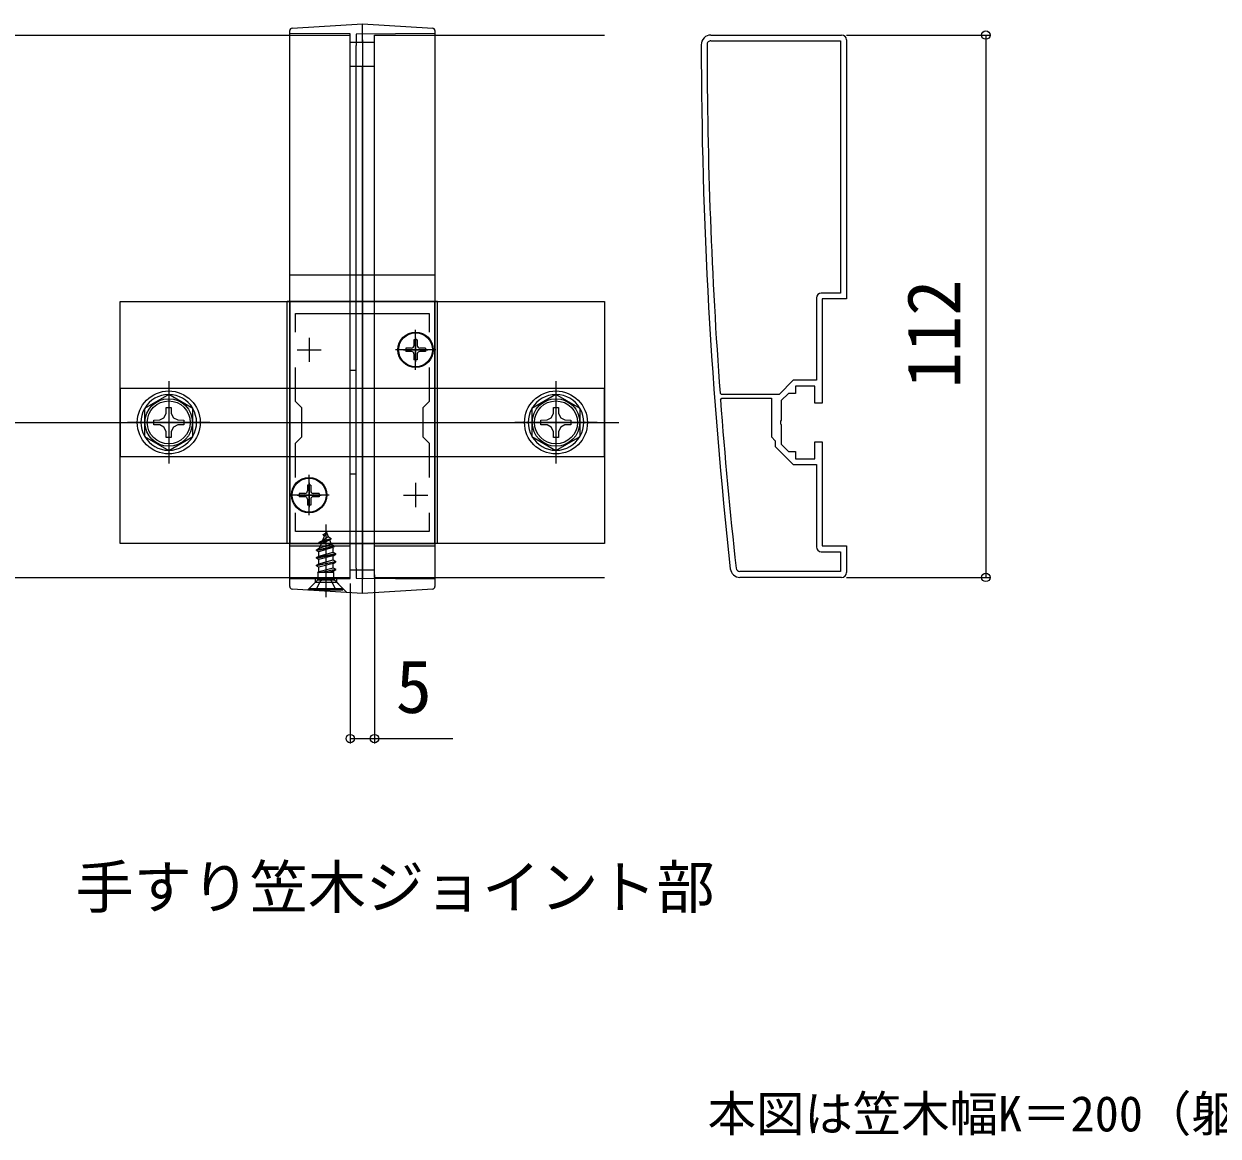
# Model space of a CAD drawing. Units: millimetres, scale not verified. Extents: x -875 to 875, y -1300 to 1292.
# Drawn here: x 375.1 to 621.8, y 329.9 to 559.6 of the extents above; entities that cross this region are included whole.
import ezdxf
from ezdxf.enums import TextEntityAlignment as Align

# ---------------------------------------------------------------- set-up
doc = ezdxf.new("R2010")
doc.units = ezdxf.units.MM
doc.header["$LTSCALE"] = 8
for name, color, linetype in [('0-1_USER1', 3, 'Continuous'), ('0-2_YKK_11', 7, 'Continuous'), ('0-3_YKK_12', 2, 'Continuous'), ('0-4_YKK_13', 4, 'Continuous'), ('0-5_YKK_D', 6, 'Continuous'), ('0-7_YSS_K', 3, 'Continuous')]:
    doc.layers.add(name, color=color, linetype=linetype)
doc.styles.add('ＭＳ ゴシック', font='')
doc.styles.get('ＭＳ ゴシック').set_extended_font_data('MS Gothic')

msp = doc.modelspace()

# ---------------------------------------------------------------- linework, layer by layer
at = {"layer": '0-2_YKK_11'}
for p, q in [((517.002, 557.253), (544.002, 557.253)), ((517.002, 556.053), (543.802, 556.053)), ((434.002, 494.753), (434.002, 489.753)), ((456.002, 494.753), (456.002, 489.753)), ((431.502, 492.253), (436.502, 492.253)), ((453.502, 492.253), (458.502, 492.253)), ((434.002, 464.753), (434.002, 459.753)), ((456.002, 464.753), (456.002, 459.753)), ((431.502, 462.253), (436.502, 462.253)), ((453.502, 462.253), (458.502, 462.253)), ((543.802, 446.453), (523.002, 446.453)), ((544.002, 445.253), (523.002, 445.253))]:
    msp.add_line(p, q, dxfattribs=at)
for points in [[(545.002, 556.253), (545.002, 502.753), (540.002, 502.753), (540.002, 481.253), (538.502, 481.253), (538.502, 484.753), (534.502, 484.753), (534.502, 483.253), (533.002, 483.253), (531.502, 481.753), (531.502, 477.711), (531.382, 477.528), (531.382, 476.978), (531.502, 476.795), (531.502, 472.753), (533.002, 471.253), (534.502, 471.253), (534.502, 469.753), (538.502, 469.753), (538.502, 473.253), (540.002, 473.253), (540.002, 451.753), (545.002, 451.753), (545.002, 446.253)], [(543.802, 556.053), (543.802, 503.953), (539.802, 503.953)], [(538.802, 502.953), (538.802, 485.953), (534.005, 485.953), (531.105, 483.053), (519.186, 483.053), (518.887, 483.331)], [(431.202, 495.886), (431.202, 499.753), (458.802, 499.753), (458.802, 495.886)], [(431.202, 465.886), (431.202, 472.953), (432.502, 474.253), (432.502, 480.253), (431.202, 481.553), (431.202, 488.62)], [(458.802, 488.62), (458.802, 481.553), (457.502, 480.253), (457.502, 474.253), (458.802, 472.953), (458.802, 465.886)], [(518.991, 481.931), (519.29, 482.253), (529.502, 482.253), (529.502, 474.253), (530.302, 473.453), (530.302, 472.256), (534.005, 468.553), (538.802, 468.553), (538.802, 451.553)], [(458.802, 458.62), (458.802, 454.753), (431.202, 454.753), (431.202, 458.62)], [(539.802, 450.553), (543.802, 450.553), (543.802, 446.453)]]:
    msp.add_lwpolyline(points, dxfattribs=at)
msp.add_lwpolyline([(430.002, 502.253), (430.002, 452.253), (460.002, 452.253), (460.002, 502.253)], close=True, dxfattribs=at)
for centre, radius, start, end in [((517.002, 555.253), 2, 90, 180.07338), ((1515.005, 556.531), 1000.004, 180.07337, 186.28629), ((517.002, 555.253), 0.8, 89.99999, 180.07337), ((1515.003, 556.531), 998.802, 180.07336, 184.20284), ((544.002, 556.253), 1, 0.00001, 89.99999), ((539.802, 502.953), 1, 90.00001, 179.99999), ((1515.01, 556.532), 998.809, 184.28341, 186.28629), ((539.802, 451.553), 1, 180.00001, 269.99999), ((523.002, 447.253), 2, 186.28628, 270), ((523.002, 447.253), 0.8, 186.28629, 270.00001), ((544.002, 446.253), 1, 270.00001, 359.99999)]:
    msp.add_arc(centre, radius, start, end, dxfattribs=at)
at = {"layer": '0-3_YKK_12'}
for p, q in [((442.502, 445.253), (442.502, 557.253)), ((447.502, 445.253), (447.502, 557.253)), ((445.002, 442.253), (445.002, 512.253))]:
    msp.add_line(p, q, dxfattribs=at)
for points in [[(90.002, 557.253), (430.002, 557.253), (442.502, 557.253)], [(447.502, 557.253), (460.002, 557.253), (495.002, 557.253)], [(90.002, 445.253), (430.002, 445.253), (442.502, 445.253)], [(447.502, 445.253), (460.002, 445.253), (495.002, 445.253)]]:
    msp.add_lwpolyline(points, dxfattribs=at)
at = {"layer": '0-4_YKK_13'}
for p, q in [((430.471, 558.664), (445.002, 559.553)), ((445.002, 559.553), (459.532, 558.664)), ((442.502, 557.51), (430.002, 557.553)), ((430.002, 445.827), (430.002, 555.367)), ((442.502, 555.753), (447.502, 555.753)), ((442.502, 447.045), (442.502, 555.207)), ((460.002, 557.553), (443.702, 557.411)), ((443.702, 447.144), (443.702, 555.108)), ((445.002, 556.258), (445.002, 444.88)), ((445.002, 555.753), (445.002, 556.195)), ((447.502, 550.753), (447.502, 555.753)), ((460.002, 555.367), (460.002, 445.827)), ((447.502, 550.753), (442.502, 550.753)), ((445.002, 507.753), (445.002, 550.753)), ((430.002, 507.753), (460.002, 507.753)), ((460.502, 502.253), (429.502, 502.253)), ((460.502, 452.253), (460.502, 502.253)), ((456.002, 488.103), (456.002, 496.403)), ((456.352, 494.303), (455.652, 494.303)), ((455.652, 494.303), (455.652, 493.103)), ((456.352, 494.303), (456.352, 493.103)), ((460.152, 492.253), (451.852, 492.253)), ((453.952, 492.603), (453.952, 491.903)), ((455.152, 492.603), (453.952, 492.603)), ((455.152, 491.903), (453.952, 491.903)), ((455.652, 491.403), (455.652, 490.203)), ((456.352, 491.403), (456.352, 490.203)), ((458.052, 492.603), (456.852, 492.603)), ((458.052, 491.903), (456.852, 491.903)), ((458.052, 492.603), (458.052, 491.903)), ((456.352, 490.203), (455.652, 490.203)), ((443.702, 487.953), (442.502, 487.953)), ((405.002, 485.753), (405.002, 468.753)), ((485.002, 485.753), (485.002, 468.753)), ((404.479, 479.107), (404.5, 480.353)), ((484.479, 479.107), (484.5, 480.353)), ((413.502, 477.253), (396.502, 477.253)), ((493.502, 477.253), (476.502, 477.253)), ((434.002, 458.103), (434.002, 466.403)), ((443.702, 466.553), (442.502, 466.553)), ((434.352, 464.303), (433.652, 464.303)), ((433.652, 464.303), (433.652, 463.103)), ((434.352, 464.303), (434.352, 463.103)), ((438.152, 462.253), (429.852, 462.253)), ((431.952, 462.603), (431.952, 461.903)), ((433.152, 462.603), (431.952, 462.603)), ((433.152, 461.903), (431.952, 461.903)), ((433.652, 461.403), (433.652, 460.203)), ((434.352, 461.403), (434.352, 460.203)), ((436.052, 462.603), (434.852, 462.603)), ((436.052, 461.903), (434.852, 461.903)), ((436.052, 462.603), (436.052, 461.903)), ((434.352, 460.203), (433.652, 460.203)), ((437.502, 454.703), (436.755, 452.9)), ((436.902, 454.113), (437.369, 454.383)), ((436.902, 454.013), (436.902, 454.113)), ((436.902, 454.013), (437.155, 453.867)), ((437.502, 441.203), (437.502, 456.198)), ((437.502, 454.703), (437.926, 453.68)), ((430.002, 451.753), (442.502, 451.753)), ((435.502, 450.933), (439.252, 451.728)), ((435.502, 450.833), (439.252, 451.628)), ((436.47, 452.211), (436.078, 451.266)), ((436.078, 451.266), (438.571, 452.121)), ((436.102, 452.423), (438.552, 453.218)), ((436.102, 452.523), (436.755, 452.9)), ((436.102, 452.423), (436.47, 452.211)), ((436.47, 452.211), (438.201, 453.016)), ((436.755, 452.9), (437.926, 453.68)), ((437.926, 453.68), (438.552, 453.318)), ((438.201, 453.016), (438.552, 453.218)), ((438.201, 453.016), (438.571, 452.121)), ((438.552, 453.218), (438.552, 453.318)), ((438.571, 452.121), (439.252, 451.728)), ((438.867, 451.406), (439.252, 451.628)), ((439.252, 451.628), (439.252, 451.728)), ((435.502, 450.933), (436.078, 451.266)), ((435.502, 450.833), (435.502, 450.933)), ((435.502, 450.833), (436.027, 450.53)), ((439.502, 450.138), (435.502, 449.343)), ((435.502, 449.243), (439.502, 450.038)), ((435.502, 449.343), (436.027, 449.646)), ((435.502, 449.243), (435.502, 449.343)), ((435.502, 449.243), (436.027, 448.94)), ((438.867, 451.406), (436.027, 450.53)), ((436.027, 449.646), (436.027, 450.53)), ((436.027, 449.646), (438.977, 450.441)), ((438.977, 449.735), (436.027, 448.94)), ((438.867, 451.406), (438.977, 451.142)), ((438.977, 450.441), (438.977, 451.142)), ((438.977, 450.441), (439.502, 450.138)), ((438.977, 449.735), (439.502, 450.038)), ((438.977, 448.851), (438.977, 449.735)), ((439.502, 450.038), (439.502, 450.138)), ((435.502, 447.753), (439.502, 448.548)), ((439.502, 448.448), (435.502, 447.653)), ((435.502, 447.753), (436.027, 448.056)), ((435.502, 447.653), (435.502, 447.753)), ((435.502, 447.653), (436.027, 447.35)), ((436.027, 448.056), (436.027, 448.94)), ((436.027, 448.056), (438.977, 448.851)), ((438.977, 448.145), (436.027, 447.35)), ((436.027, 446.466), (436.027, 447.35)), ((436.027, 446.466), (438.977, 447.261)), ((436.143, 446.291), (439.502, 446.958)), ((439.502, 446.858), (436.647, 446.291)), ((438.977, 446.555), (437.996, 446.291)), ((438.977, 448.851), (439.502, 448.548)), ((438.977, 448.145), (439.502, 448.448)), ((438.977, 447.261), (438.977, 448.145)), ((438.977, 447.261), (439.502, 446.958)), ((438.977, 446.555), (439.502, 446.858)), ((438.977, 446.291), (438.977, 446.555)), ((439.502, 448.448), (439.502, 448.548)), ((439.502, 446.858), (439.502, 446.958)), ((447.502, 446.753), (442.502, 446.753)), ((445.002, 444.943), (445.002, 446.753)), ((430.002, 444.953), (442.502, 444.997)), ((435.252, 444.203), (433.694, 442.645)), ((434.002, 442.953), (435.633, 444.584)), ((435.252, 444.972), (435.252, 444.203)), ((439.752, 444.203), (435.252, 444.203)), ((435.723, 446.291), (436.027, 446.466)), ((439.137, 446.291), (435.723, 446.291)), ((439.252, 444.703), (435.752, 444.703)), ((435.867, 445.15), (435.867, 446.291)), ((438.647, 444.518), (437.502, 445.127)), ((439.552, 442.703), (438.647, 444.518)), ((439.137, 445.15), (439.137, 446.291)), ((439.752, 444.203), (439.752, 444.987)), ((441.806, 442.149), (439.752, 444.203)), ((443.702, 445.095), (460.002, 444.953)), ((434.002, 442.703), (434.002, 442.953)), ((434.002, 442.953), (441.002, 442.953)), ((434.002, 442.703), (441.002, 442.703))]:
    msp.add_line(p, q, dxfattribs=at)
for points in [[(430.002, 555.367), (430.002, 555.705), (430.002, 556.036), (430.002, 556.359), (430.002, 556.667), (430.002, 556.955), (430.002, 557.222), (430.002, 557.461), (430.002, 557.669), (430.002, 557.844), (430.002, 557.983), (430.002, 558.083), (430.002, 558.145), (430.002, 558.165)], [(445.002, 556.258), (445.002, 556.603), (445.002, 556.943), (445.002, 557.276), (445.002, 557.599), (445.002, 557.905), (445.002, 558.194), (445.002, 558.463), (445.002, 558.706), (445.002, 558.923), (445.002, 559.111), (445.002, 559.268), (445.002, 559.391), (445.002, 559.481), (445.002, 559.535), (445.002, 559.553)], [(460.002, 558.165), (460.002, 558.145), (460.002, 558.083), (460.002, 557.983), (460.002, 557.844), (460.002, 557.669), (460.002, 557.461), (460.002, 557.222), (460.002, 556.955), (460.002, 556.667), (460.002, 556.359), (460.002, 556.036), (460.002, 555.705), (460.002, 555.367)], [(442.502, 555.207), (442.502, 555.484), (442.502, 555.757), (442.502, 556.023), (442.502, 556.276), (442.502, 556.513), (442.502, 556.733), (442.502, 556.929), (442.502, 557.1), (442.502, 557.245), (442.502, 557.359), (442.502, 557.442), (442.502, 557.492), (442.502, 557.51)], [(443.702, 557.411), (443.702, 557.394), (443.702, 557.344), (443.702, 557.261), (443.702, 557.147), (443.702, 557.004), (443.702, 556.832), (443.702, 556.636), (443.702, 556.418), (443.702, 556.179), (443.702, 555.926), (443.702, 555.661), (443.702, 555.387), (443.702, 555.108)], [(460.502, 452.253), (429.502, 452.253), (429.502, 502.253)], [(403.148, 477.776), (404.017, 478.238), (404.479, 479.107)], [(404.5, 480.353), (405.503, 480.353), (405.525, 479.107)], [(405.525, 479.107), (405.987, 478.238), (406.855, 477.776)], [(483.148, 477.776), (484.017, 478.238), (484.479, 479.107)], [(484.5, 480.353), (485.503, 480.353), (485.525, 479.107)], [(485.525, 479.107), (485.987, 478.238), (486.855, 477.776)], [(403.148, 476.73), (401.902, 476.752), (401.902, 477.755), (403.148, 477.776)], [(404.479, 475.4), (404.017, 476.268), (403.148, 476.73)], [(406.855, 476.73), (405.987, 476.268), (405.525, 475.4)], [(406.855, 477.776), (408.102, 477.755), (408.102, 476.752), (406.855, 476.73)], [(483.148, 476.73), (481.902, 476.752), (481.902, 477.755), (483.148, 477.776)], [(484.479, 475.4), (484.017, 476.268), (483.148, 476.73)], [(486.855, 476.73), (485.987, 476.268), (485.525, 475.4)], [(486.855, 477.776), (488.102, 477.755), (488.102, 476.752), (486.855, 476.73)], [(405.525, 475.4), (405.503, 474.153), (404.5, 474.153), (404.479, 475.4)], [(485.525, 475.4), (485.503, 474.153), (484.5, 474.153), (484.479, 475.4)], [(436.102, 452.423), (436.102, 452.523), (438.552, 453.318)], [(447.502, 446.753), (447.502, 451.753), (460.002, 451.753)], [(442.502, 444.997), (442.502, 445.011), (442.502, 445.055), (442.502, 445.126), (442.502, 445.225), (442.502, 445.35), (442.502, 445.5), (442.502, 445.672), (442.502, 445.864), (442.502, 446.075), (442.502, 446.302), (442.502, 446.54), (442.502, 446.788), (442.502, 447.045)], [(443.702, 447.144), (443.702, 446.888), (443.702, 446.64), (443.702, 446.402), (443.702, 446.175), (443.702, 445.965), (443.702, 445.772), (443.702, 445.599), (443.702, 445.45), (443.702, 445.325), (443.702, 445.225), (443.702, 445.154), (443.702, 445.11), (443.702, 445.095)], [(430.002, 443.341), (430.002, 443.354), (430.002, 443.394), (430.002, 443.459), (430.002, 443.55), (430.002, 443.665), (430.002, 443.803), (430.002, 443.964), (430.002, 444.145), (430.002, 444.345), (430.002, 444.561), (430.002, 444.794), (430.002, 445.038), (430.002, 445.292), (430.002, 445.556), (430.002, 445.827)], [(435.452, 442.703), (436.357, 444.518), (437.502, 445.127)], [(441.002, 442.703), (441.002, 442.953), (439.371, 444.584)], [(445.002, 441.953), (445.002, 441.969), (445.002, 442.015), (445.002, 442.092), (445.002, 442.199), (445.002, 442.334), (445.002, 442.497), (445.002, 442.687), (445.002, 442.9), (445.002, 443.135), (445.002, 443.39), (445.002, 443.664), (445.002, 443.952), (445.002, 444.251), (445.002, 444.561), (445.002, 444.88)], [(460.002, 445.827), (460.002, 445.556), (460.002, 445.292), (460.002, 445.038), (460.002, 444.794), (460.002, 444.561), (460.002, 444.345), (460.002, 444.145), (460.002, 443.964), (460.002, 443.803), (460.002, 443.665), (460.002, 443.55), (460.002, 443.459), (460.002, 443.394), (460.002, 443.354), (460.002, 443.341)], [(459.532, 442.842), (445.002, 441.953), (430.471, 442.842)]]:
    msp.add_lwpolyline(points, dxfattribs=at)
for points in [[(495.002, 502.253), (495.002, 452.253), (395.002, 452.253), (395.002, 502.253)], [(395.002, 470.253), (495.002, 470.253), (495.002, 484.253), (395.002, 484.253)], [(410.002, 480.14), (405.002, 483.027), (400.002, 480.14), (400.002, 474.366), (405.002, 471.48), (410.002, 474.366)], [(490.002, 480.14), (485.002, 483.027), (480.002, 480.14), (480.002, 474.366), (485.002, 471.48), (490.002, 474.366)]]:
    msp.add_lwpolyline(points, close=True, dxfattribs=at)
for centre, radius in [((456.002, 492.253), 3.65), ((456.002, 492.253), 3.5), ((405.002, 477.253), 6.5), ((485.002, 477.253), 6.5), ((405.002, 477.253), 4.907), ((405.002, 477.253), 4.432), ((485.002, 477.253), 4.907), ((485.002, 477.253), 4.432), ((434.002, 462.253), 3.65), ((434.002, 462.253), 3.5)]:
    msp.add_circle(centre, radius, dxfattribs=at)
for centre, radius, start, end in [((430.502, 558.165), 0.5, 93.5, 180), ((459.502, 558.165), 0.5, 0, 86.5), ((455.152, 493.103), 0.5, 270, 0), ((455.152, 491.403), 0.5, 0, 90), ((456.852, 493.103), 0.5, 180, 270), ((456.852, 491.403), 0.5, 90, 180), ((405.002, 477.253), 5.75, 90.40815, 149.59185), ((405.002, 477.253), 5.75, 30.40815, 89.59185), ((485.002, 477.253), 5.75, 90.40815, 149.59185), ((485.002, 477.253), 5.75, 30.40815, 89.59185), ((405.002, 477.253), 5.75, 150.40815, 209.59185), ((405.002, 477.253), 5.75, 330.40815, 29.59185), ((485.002, 477.253), 5.75, 150.40815, 209.59185), ((485.002, 477.253), 5.75, 330.40815, 29.59185), ((405.002, 477.253), 5.75, 210.40815, 269.59185), ((405.002, 477.253), 5.75, 270.40815, 329.59185), ((485.002, 477.253), 5.75, 210.40815, 269.59185), ((485.002, 477.253), 5.75, 270.40815, 329.59185), ((433.152, 463.103), 0.5, 270, 0), ((433.152, 461.403), 0.5, 0, 90), ((434.852, 463.103), 0.5, 180, 270), ((434.852, 461.403), 0.5, 90, 180), ((435.067, 445.15), 0.8, 315, 0), ((439.937, 445.15), 0.8, 180, 225), ((430.502, 443.341), 0.5, 180, 266.5), ((459.502, 443.341), 0.5, 273.5, 0)]:
    msp.add_arc(centre, radius, start, end, dxfattribs=at)
at = {"layer": '0-5_YKK_D'}
for p, q in [((545.002, 557.253), (574.802, 557.253)), ((573.802, 557.253), (573.802, 445.253)), ((447.502, 445.753), (447.502, 410.953)), ((545.002, 445.253), (574.802, 445.253)), ((442.502, 443.997), (442.502, 410.953))]:
    msp.add_line(p, q, dxfattribs=at)
msp.add_lwpolyline([(442.502, 411.953), (447.502, 411.953), (463.695, 411.953)], dxfattribs=at)
for centre in [(573.802, 557.253), (573.802, 445.253), (442.502, 411.953), (447.502, 411.953)]:
    msp.add_circle(centre, 0.875, dxfattribs=at)
at = {"layer": '0-7_YSS_K'}
msp.add_line((45.002, 477.253), (498.002, 477.253), dxfattribs=at)

# ---------------------------------------------------------------- texts
at = {"layer": '0-1_USER1', "style": 'ＭＳ ゴシック'}
for s, height, p in [('手すり笠木ジョイント部', 8.798, (385.75, 374.269)), ('本図は笠木幅K＝200（躯体厚＝165）、見付60㎜を示す。', 7.331, (516.318, 328.641))]:
    msp.add_text(s, height=height, dxfattribs=at).set_placement(p, align=Align.BOTTOM_LEFT)
at = {"layer": '0-5_YKK_D', "style": 'ＭＳ ゴシック'}
msp.add_text('112', height=11, rotation=90, dxfattribs=at).set_placement((571.802, 484.293), align=Align.BOTTOM_LEFT)
msp.add_text('5', height=11, dxfattribs=at).set_placement((451.894, 413.953), align=Align.BOTTOM_LEFT)

doc.saveas('drawing.dxf')
